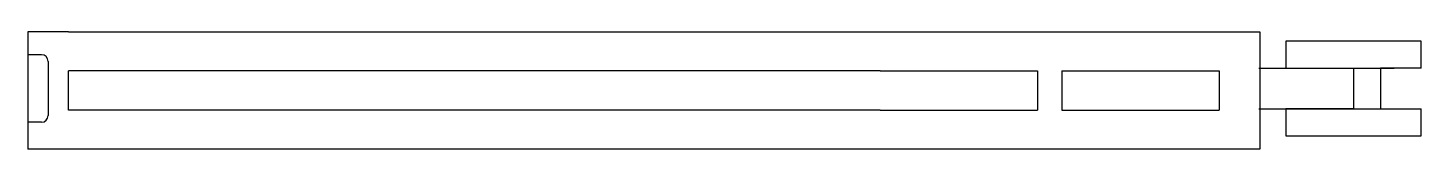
# Model space of a CAD drawing. Header units: millimetres. Extents: x 0 to 103, y 0 to 9.
import ezdxf

# ---------------------------------------------------------------- set-up
doc = ezdxf.new("R2010")
doc.units = ezdxf.units.MM
for name, color, linetype, lineweight in [('Canal pini', 30, 'Continuous', 30), ('Carcasa plastic', 36, 'Continuous', 30), ('Ciocanel prindere', 51, 'Continuous', 30)]:
    doc.layers.add(name, color=color, linetype=linetype, lineweight=lineweight)

msp = doc.modelspace()

# ---------------------------------------------------------------- linework, layer by layer
at = {"layer": 'Canal pini'}
for p, q in [((3, 2.9), (3, 5.8)), ((63, 5.8), (3, 5.8)), ((63, 5.8), (74.65, 5.8)), ((74.65, 5.8), (74.65, 2.9)), ((76.43, 5.8), (76.43, 2.9)), ((76.43, 5.8), (88.08, 5.8)), ((88.08, 5.8), (88.08, 2.9)), ((63, 2.9), (3, 2.9)), ((63, 2.9), (74.65, 2.9)), ((76.43, 2.9), (88.08, 2.9))]:
    msp.add_line(p, q, dxfattribs=at)
at = {"layer": 'Carcasa plastic'}
for p, q in [((3, 8.7), (0, 8.7)), ((0, 8.7), (0, 0)), ((3, 8.7), (88.08, 8.7)), ((88.08, 8.7), (91.08, 8.7)), ((91.08, 8.7), (91.08, 0)), ((1, 7), (0, 7)), ((1.5, 6.5), (1.5, 2.5)), ((91, 6), (101, 6)), ((91, 3), (101, 3)), ((1, 2), (0, 2)), ((91.08, 0), (0, 0))]:
    msp.add_line(p, q, dxfattribs=at)
for centre, start, end in [((1, 6.5), 0, 90), ((1, 2.5), 270, 0)]:
    msp.add_arc(centre, 0.5, start, end, dxfattribs=at)
at = {"layer": 'Ciocanel prindere'}
for p, q in [((93, 8), (93, 6)), ((103, 8), (93, 8)), ((103, 6), (103, 8)), ((93, 6), (98, 6)), ((98, 6), (98, 3)), ((103, 6), (100, 6)), ((100, 6), (100, 3)), ((98, 3), (93, 3)), ((93, 3), (93, 1)), ((100, 3), (103, 3)), ((103, 1), (103, 3)), ((93, 1), (103, 1))]:
    msp.add_line(p, q, dxfattribs=at)

doc.saveas('drawing.dxf')
